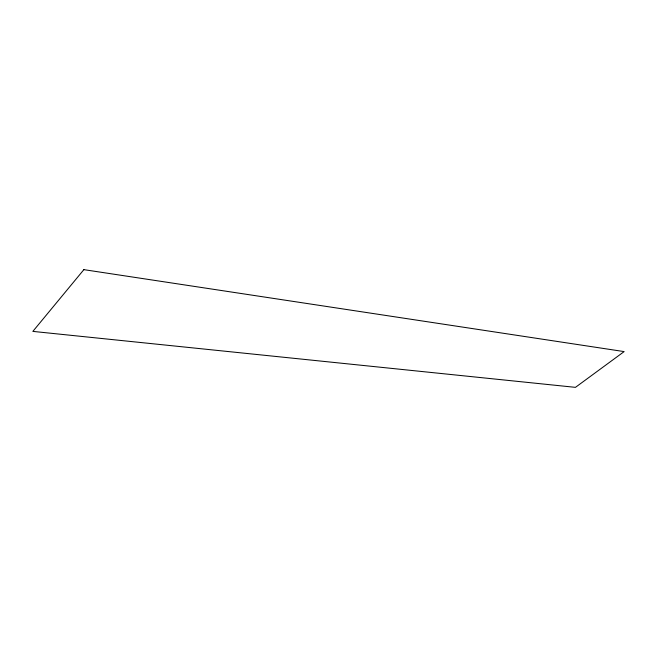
<?xml version="1.0" encoding="UTF-8"?>
<svg xmlns="http://www.w3.org/2000/svg" width="657" height="657" viewBox="0 0 657 657"><rect width="100%" height="100%" fill="white"/><g stroke="black" fill="none" stroke-linecap="round" stroke-linejoin="round"><path stroke-width="0.99" d="M83.874 269.649L32.85 331.391L575.458 387.351L624.15 351.594L83.874 269.649"/></g></svg>
